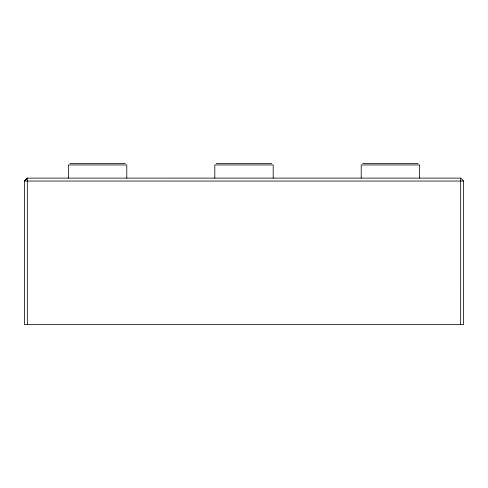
<?xml version="1.0" encoding="UTF-8"?>
<svg xmlns="http://www.w3.org/2000/svg" width="488" height="488" viewBox="0 0 488 488"><rect width="100%" height="100%" fill="white"/><g stroke="black" fill="none" stroke-linecap="round" stroke-linejoin="round"><path stroke-width="0.73" d="M460.672 178.108L463.6 181.048L463.6 324.52L24.4 324.52L24.4 181.048L27.328 178.108L460.684 178.12L460.672 324.52M24.888 180.56L27.328 178.12L27.328 324.52M69.869 163.48L125.331 163.48M216.269 163.48L271.731 163.48M362.669 163.48L418.131 163.48M24.4 181.048L463.6 181.048M419.589 178.108L419.589 164.944L361.212 164.944L361.212 178.108M273.189 178.108L273.189 164.944L214.811 164.944L214.811 178.108M126.788 178.108L126.788 164.944L68.412 164.944L68.412 178.108"/></g></svg>
